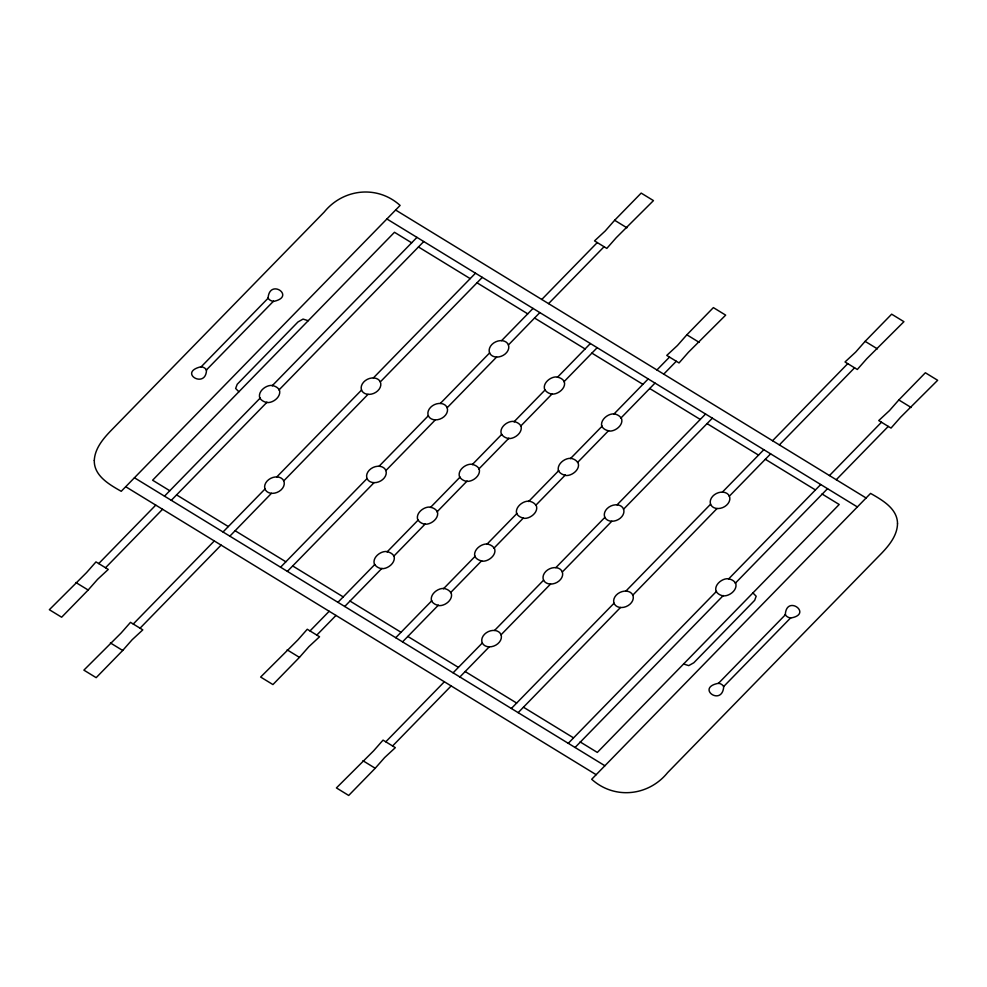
<?xml version="1.0" encoding="UTF-8"?>
<svg xmlns="http://www.w3.org/2000/svg" width="987" height="987" viewBox="0 0 987 987"><rect width="100%" height="100%" fill="white"/><g stroke="black" fill="none" stroke-linecap="round" stroke-linejoin="round"><path stroke-width="1.48" d="M88.164 590.029L97.577 579.344L108.262 569.425L95.973 561.899L86.56 572.596L49.35 609.707L61.638 617.22L88.164 590.029L75.876 582.515M122.696 650.47L132.11 639.773L142.794 629.866L130.506 622.341L121.093 633.037L83.883 670.136L96.171 677.662L122.696 650.47L110.408 642.944M614.642 220.274L605.228 230.97L594.532 240.89L606.82 248.403L616.233 237.707L653.456 200.608L641.168 193.094L614.642 220.274L626.93 227.8M299.443 657.379L308.869 646.682L319.554 636.763L307.265 629.25L297.852 639.946L260.642 677.045L272.93 684.571L299.443 657.379L287.168 649.853M686.853 334.803L677.44 345.499L666.756 355.419L679.044 362.932L688.457 352.236L725.667 315.137L713.379 307.611L686.853 334.803L699.141 342.329M375.22 768.256L384.634 757.56L395.331 747.652L383.042 740.127L373.629 750.823L336.419 787.922L348.695 795.448L375.22 768.256L362.945 760.73M865.13 341.354L855.717 352.051L845.02 361.97L857.308 369.483L866.722 358.787L903.932 321.688L891.656 314.174L865.13 341.354L877.418 348.88M898.836 399.957L889.423 410.654L878.738 420.561L891.027 428.087L900.44 417.39L937.65 380.291L925.362 372.765L898.836 399.957L911.124 407.483M201.064 366.917L268.291 298.012M206.271 370.1L273.498 301.195M98.725 563.577L155.761 505.122M164.496 496.165L260.21 398.045M272.165 385.781L416.958 237.373M105.523 567.747L162.559 509.28M171.294 500.323L267.008 402.215M278.976 389.951L423.756 241.531M133.257 624.018L214.29 540.95M223.025 531.993L264.997 489.009M276.816 476.906L361.563 390.038M373.37 377.935L475.487 273.202M140.055 628.188L221.1 545.108M229.835 536.163L271.474 493.315M283.75 480.891L283.701 480.78A10.228 7.736 -24.7 0 0 267.033 481.15A10.228 7.736 -24.7 0 0 272.56 493.352A10.228 7.736 -24.7 0 0 283.75 480.891L368.028 394.344M380.303 381.907L380.254 381.796A10.228 7.736 -24.7 0 0 363.586 382.166A10.228 7.736 -24.7 0 0 369.126 394.381A10.228 7.736 -24.7 0 0 380.303 381.907L482.298 277.372M280.567 567.217L367.065 478.535M379.07 466.234L428.346 415.737M440.338 403.436L489.614 352.927M501.606 340.626L533.029 308.425M541.764 299.468L597.283 242.568M287.377 571.374L374.073 482.668A10.228 7.736 -24.7 0 0 385.88 470.565L435.341 419.87A10.228 7.736 -24.7 0 0 447.148 407.754L496.609 357.06A10.228 7.736 -24.7 0 0 508.428 344.957L539.84 312.583M548.575 303.626L604.081 246.725M310.004 630.927L329.189 611.274M337.924 602.317L374.887 564.416M387.114 551.893L418.254 519.964M430.468 507.441L460.041 477.128M472.255 464.606L501.828 434.292M514.054 421.77L545.194 389.853M557.408 377.318L590.386 343.525M316.815 635.085L335.987 615.432M344.722 606.474L381.969 568.302M393.64 556.335L425.323 523.863M437.007 511.883L467.11 481.014M478.794 469.047L508.91 438.179M520.581 426.211L552.264 393.739M563.947 381.759L597.184 347.683M395.738 637.713L431.874 600.664M443.422 588.82L475.24 556.212M486.788 544.38L517.028 513.376M528.576 501.544L558.815 470.54M570.363 458.696L602.181 426.1M613.729 414.256L648.2 378.922M656.935 369.965L669.494 357.097M402.548 641.871L438.302 605.228M450.615 592.595L481.656 560.776M493.981 548.143L523.443 517.941M535.768 505.307L565.23 475.105M577.555 462.471L608.597 430.653M620.922 418.032L655.01 383.079M663.745 374.122L676.292 361.254M385.781 741.805L444.36 681.77M453.095 672.813L482.335 642.981M617.097 504.826L705.557 414.022M392.592 745.975L451.158 685.928M459.893 676.971L489.219 646.855A10.228 7.736 -24.7 0 1 484.543 634.246A10.228 7.736 -24.7 0 1 501.051 634.789L550.549 584.045M562.319 571.991L562.294 571.942A10.228 7.736 -24.7 0 0 545.811 571.436A10.228 7.736 -24.7 0 0 550.425 584.045A10.228 7.736 -24.7 0 0 562.319 571.991L611.817 521.235M712.355 418.18L623.587 509.181A10.228 7.736 -24.7 0 1 611.693 521.235A10.228 7.736 -24.7 0 1 607.079 508.638A10.228 7.736 -24.7 0 1 623.587 509.181L623.574 509.132M511.365 708.481L614.05 603.217M625.881 591.09L710.591 504.209M763.827 449.69L722.398 492.106M772.562 440.733L847.759 363.648M518.163 712.639L620.502 607.486M770.625 453.847L729.368 496.153A10.228 7.736 -24.7 0 1 718.067 508.552A10.228 7.736 -24.7 0 1 712.676 496.288A10.228 7.736 -24.7 0 1 729.368 496.153L729.282 495.98M779.36 444.903L854.569 367.806M568.265 743.31L716.488 591.361M728.48 579.073L820.728 484.518M829.462 475.561L881.477 422.239M575.063 747.467L723.311 595.506M735.253 583.268L827.525 488.676M836.26 479.731L888.275 426.409M718.302 683.51L785.516 614.605M723.508 686.693L790.735 617.788M717.056 508.515L632.803 595.124A10.228 7.736 -24.7 0 1 621.514 607.536A10.228 7.736 -24.7 0 1 616.122 595.26A10.228 7.736 -24.7 0 1 632.803 595.124L632.729 594.951M555.829 567.636L604.871 517.373M494.561 630.446L543.603 580.171M508.638 438.549C514.548 439.067 523.147 432.479 520.926 425.853M487.146 543.997C480.99 543.652 472.958 550.055 474.87 556.594M273.313 301.454C296.643 296.89 269.402 277.581 268.069 298.284M201.348 366.67C177.018 372.259 206.086 389.877 206.505 369.829M790.451 618.035C813.757 614.37 786.244 593.767 785.294 614.876M272.461 385.461C266.083 384.634 257.274 391.654 259.902 398.353M266.724 402.523C273.103 403.35 281.751 396.441 279.346 389.742M728.776 578.764C722.373 577.876 713.527 584.983 716.192 591.669M557.68 377.046C551.153 375.825 541.74 383.326 544.923 390.124M472.526 464.334C466 463.1 456.599 470.614 459.769 477.412M430.739 507.17C424.213 505.949 414.836 513.462 417.982 520.248M608.424 430.937C614.679 432.294 624.561 424.706 621.205 417.822M514.313 421.498C507.774 420.265 498.41 427.79 501.569 434.564M565.07 475.376C571.313 476.758 581.306 469.084 577.802 462.212M523.27 518.212C529.525 519.581 539.408 511.994 536.064 505.11M481.483 561.048C487.738 562.417 497.621 554.83 494.265 547.945M387.373 551.61C380.834 550.388 371.482 557.914 374.628 564.687M438.043 605.475C444.656 606.845 454.143 599.232 450.911 592.397M395.627 210.021L866.105 497.991M386.892 218.966L857.37 506.948M411.665 242.802L394.479 232.278L152.603 480.213L169.789 490.736M418.463 246.96L470.194 278.63M477.005 282.788L527.737 313.841M534.547 318.011L585.094 348.954M591.892 353.112L642.907 384.338M649.717 388.508L700.264 419.45M707.062 423.608L758.534 455.118M765.332 459.276L815.2 489.799M822.011 493.969L839.197 504.493L597.32 752.427L580.134 741.903M308.203 320.713L303.058 319.085L297.988 321.947L237.201 384.288L235.634 388.471L238.879 391.777M752.921 592.928L756.165 596.234L754.673 600.33L693.812 662.758L688.729 665.62L683.596 663.992M176.587 494.894L228.318 526.564M235.128 530.735L285.86 561.788M292.67 565.946L343.217 596.888M350.015 601.058L401.03 632.285M407.841 636.442L458.387 667.385M465.185 671.555L516.657 703.052M523.455 707.21L573.336 737.745M134.429 477.757L604.895 765.739M125.694 486.714L596.16 774.684M735.562 582.947C738.153 589.634 729.381 596.641 723.002 595.827A14.052 10.635 -24.7 0 1 716.291 591.62M723.73 686.421C722.41 707.235 695.058 687.705 718.585 683.263A10.191 7.723 -24.7 0 1 723.644 686.471M479.139 468.689C481.249 475.253 473.057 481.816 466.851 481.385A13.88 10.499 -24.7 0 1 459.942 477.313M437.352 511.525C439.474 518.089 431.257 524.652 425.052 524.22A13.88 10.499 -24.7 0 1 418.143 520.149M393.998 555.977C396.083 562.528 387.916 569.104 381.698 568.672A13.88 10.499 -24.7 0 1 374.789 564.589M601.786 426.421C599.923 420.104 607.869 413.467 614.087 413.886A13.855 10.487 -24.7 0 1 620.996 417.871M558.457 470.922C556.557 464.383 564.552 457.98 570.733 458.326A13.855 10.487 -24.7 0 1 577.629 462.323M516.633 513.709C514.77 507.392 522.715 500.742 528.946 501.162A13.855 10.487 -24.7 0 1 535.842 505.159M501.026 634.74L501.051 634.789A10.228 7.736 -24.7 0 1 489.157 646.843M272.424 385.572A14.052 10.635 -24.7 0 1 279.173 389.692M266.749 402.425A14.052 10.635 -24.7 0 1 260.013 398.304M496.609 357.06A10.228 7.736 -24.7 0 1 491.896 344.5A10.228 7.736 -24.7 0 1 508.428 344.957M608.424 430.751A13.855 10.487 -24.7 0 1 601.86 426.446M514.239 421.646A13.88 10.499 -24.7 0 1 520.852 425.89M508.589 438.475A13.88 10.499 -24.7 0 1 501.729 434.477M435.341 419.87A10.228 7.736 -24.7 0 1 430.616 407.31A10.228 7.736 -24.7 0 1 447.148 407.754M430.665 507.318A13.88 10.499 -24.7 0 1 437.278 511.574M790.476 617.948A10.191 7.723 -24.7 0 1 785.381 614.827M557.606 377.194A13.88 10.499 -24.7 0 1 564.219 381.451C566.513 387.817 558.186 394.59 551.992 394.097A13.88 10.499 -24.7 0 1 545.083 390.025M472.452 464.482A13.88 10.499 -24.7 0 1 479.065 468.726M387.299 551.77A13.88 10.499 -24.7 0 1 393.924 556.014M374.073 482.668A10.228 7.736 -24.7 0 1 369.348 470.108A10.228 7.736 -24.7 0 1 385.88 470.565M565.07 475.203A13.855 10.487 -24.7 0 1 558.506 470.885M728.727 578.863A14.052 10.635 -24.7 0 1 735.451 582.996M438.129 605.315A13.855 10.487 -24.7 0 1 431.566 601.009C429.542 594.556 437.648 588.067 443.792 588.449A13.855 10.487 -24.7 0 1 450.689 592.434M201.311 366.757A10.191 7.723 -24.7 0 1 206.419 369.878M273.251 301.356A10.191 7.723 -24.7 0 1 268.156 298.234M523.283 518.039A13.855 10.487 -24.7 0 1 516.719 513.721M481.483 560.875A13.855 10.487 -24.7 0 1 474.932 556.557M487.134 544.047A13.855 10.487 -24.7 0 1 494.055 547.995M94.283 460.448C93.876 475.907 109.693 484.753 121.228 491.304L400.105 205.432C377.33 184.816 343.18 188.665 324.18 212.082L110.186 431.43C102.586 439.412 94.838 448.937 94.283 460.448M897.516 523.715C897.232 535.435 889.312 545.182 881.601 553.275L667.619 772.624C648.595 796.09 614.494 799.828 591.694 779.274L870.571 493.401C881.959 499.928 897.516 508.502 897.516 523.715"/></g></svg>
